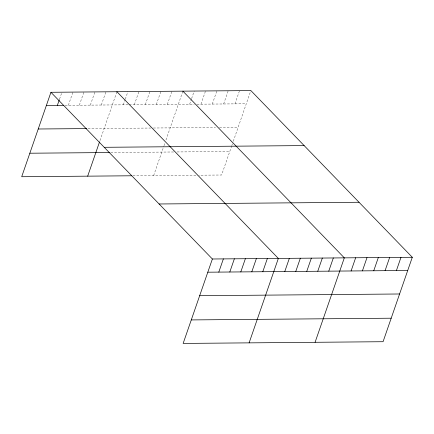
<?xml version="1.0" encoding="UTF-8"?>
<svg xmlns="http://www.w3.org/2000/svg" width="434" height="434" viewBox="0 0 434 434"><rect width="100%" height="100%" fill="white"/><g stroke="black" fill="none" stroke-linecap="round" stroke-linejoin="round"><path stroke-width="0.33" stroke-dasharray="2.17 1.63" d="M59.539 99.115L61.715 92.827M68.355 105.31L72.928 92.1M79.351 105.212L83.925 92.008M90.348 105.12L94.921 91.916M101.344 105.023L105.918 91.818M100.004 140.545L116.914 91.726M123.337 104.833L125.079 99.804M125.296 99.174L127.905 91.628M134.328 104.74L138.902 91.536M145.325 104.643L149.898 91.438M156.321 104.551L160.895 91.346M167.318 104.458L171.891 91.254M153.647 175.591L163.775 146.35M163.992 145.71L164.877 143.16M165.983 139.976L182.888 91.156M189.642 104.263L191.383 99.234M191.6 98.605L194.215 91.059M200.969 104.165L205.542 90.961M212.302 104.068L216.87 90.863M223.629 103.97L228.203 90.766M234.957 103.872L239.53 90.668M231.745 145.764L221.622 175.005L198.962 175.2M231.968 145.13L232.407 143.855M233.291 141.305L250.857 90.57M65.122 105.337L128.507 104.789M129.158 104.784L194.307 104.225M196.971 104.203L246.284 103.775M88.031 128.572L150.772 128.035M153.359 128.014L215.492 127.477M219.49 127.444L238.147 127.281M110.692 152.524L174.452 151.976M177.115 151.954L229.76 151.499M132.95 175.77L197.633 175.211"/><path stroke-width="0.65" d="M50.935 92.29L212.378 258.995L183.143 343.43L383.065 341.71L412.3 257.275L250.857 90.57L50.935 92.29L21.7 176.725L131.654 175.781M57.359 105.402L59.322 99.744M87.673 176.161L99.565 141.82M218.801 272.102L223.374 258.897M229.798 272.01L234.371 258.805M240.794 271.917L245.367 258.707M251.791 271.82L256.364 258.615M262.787 271.727L267.355 258.523M249.116 342.86L278.351 258.425L116.914 91.726M284.775 271.538L289.348 258.333M295.771 271.44L300.344 258.235M306.767 271.348L311.341 258.143M317.764 271.25L322.337 258.046M328.76 271.158L333.334 257.953M315.089 342.29L344.325 257.861L182.888 91.156M351.084 270.968L355.658 257.763M362.412 270.87L366.985 257.666M373.739 270.773L378.312 257.568M385.072 270.675L389.64 257.471M396.399 270.577L400.973 257.373M46.367 105.495L63.831 105.348M38.225 129.001L86.735 128.583M104.214 147.305L304.136 145.585M29.837 153.218L109.395 152.535M159.104 203.98L359.026 202.26M212.378 258.995L412.3 257.275M207.805 272.199L407.727 270.48M199.667 295.706L399.589 293.986M191.28 319.923L391.202 318.203"/></g></svg>
